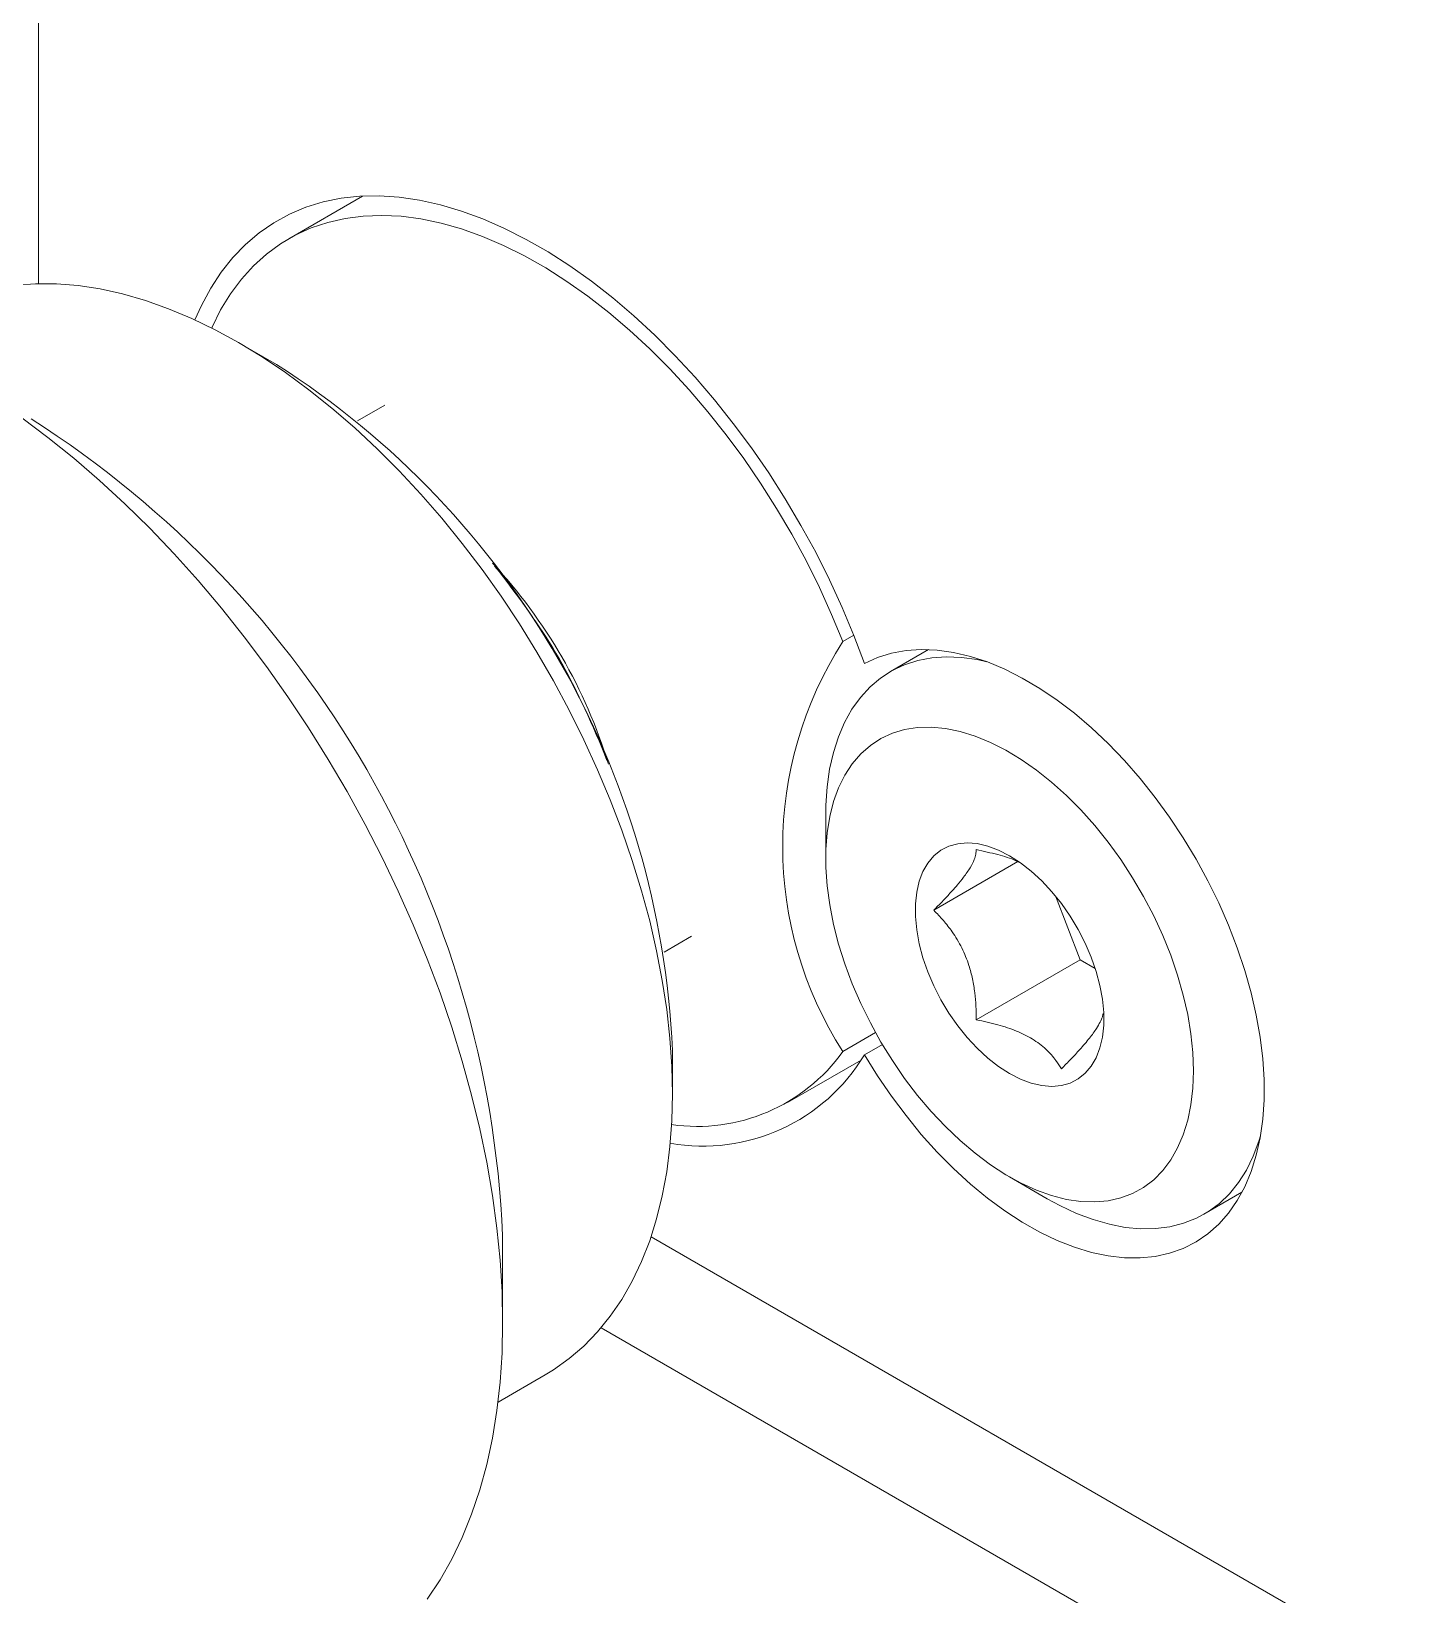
# Model space of a CAD drawing. Header units: inches. Extents: x 0.1 to 10.9, y 0.1 to 8.4.
# Drawn here: x 8.9288 to 9.1346, y 6.925 to 7.1595 of the extents above; entities that cross this region are included whole.
import ezdxf

# ---------------------------------------------------------------- set-up
doc = ezdxf.new("R2010")
doc.units = ezdxf.units.IN
doc.header["$MEASUREMENT"] = 0

msp = doc.modelspace()

# ---------------------------------------------------------------- linework, layer by layer
at = {"color": 7, "linetype": 'Continuous', "lineweight": 18}
for p, q in [((8.9298179964, 7.3518061177), (8.9298179964, 7.1216209244)), ((8.978431473, 7.1347378377), (8.9673743546, 7.1283546991)), ((8.9655244104, 7.1094957698), (8.9598684756, 7.112761933)), ((8.9817731843, 7.1034124919), (8.9776620484, 7.1010391836)), ((9.0521281391, 7.0688837092), (9.0504756317, 7.0679297369)), ((9.0633423843, 7.0667496144), (9.0576407573, 7.0634581351)), ((9.0630272895, 7.0667592907), (9.06296218, 7.066530127)), ((9.0479048288, 7.0419394292), (9.0479048288, 7.0354081643)), ((9.0767130995, 7.0349287037), (9.0641086107, 7.0276522873)), ((9.0823554374, 7.0297924769), (9.0860736765, 7.0202091021)), ((9.0236583101, 7.0213626883), (9.027769446, 7.0237359965)), ((9.0860736765, 7.0202091021), (9.0704874903, 7.0112113883)), ((9.0860736765, 7.0202091021), (9.0883257601, 7.0189090019)), ((9.0553847706, 7.0092836563), (9.0504756317, 7.0064496708)), ((9.0249117264, 7.0000915098), (9.0249117264, 7.0066227747)), ((9.0537248615, 7.0059741102), (9.0563978443, 7.0075171903)), ((9.0421682758, 6.9987937893), (9.0532253942, 7.0051769279)), ((9.0754775112, 6.9876457023), (9.0811334461, 6.9843795391)), ((9.1046369377, 6.9820495421), (9.1103385648, 6.9853410213)), ((8.9994558823, 6.9658023691), (8.9994558823, 6.9788648989)), ((9.6369247775, 6.6235180635), (9.0217131349, 6.9786721852)), ((9.6369247775, 6.6055541657), (9.0142382311, 6.9650234574)), ((8.9987576715, 6.9538730696), (9.0058541642, 6.9579697876))]:
    msp.add_line(p, q, dxfattribs=at)
at = {"color": 7, "linetype": 'Continuous', "lineweight": 18, "flags": 128}
for points in [[(9.0537248615, 7.0646538166), (9.0521365713, 7.0688625258), (9.0503824749, 7.073052723), (9.0484687125, 7.0772097399), (9.0464019836, 7.0813190246), (9.0441895228, 7.085366192), (9.0418390751, 7.0893370749), (9.0393588684, 7.0932177727), (9.036757585, 7.0969947007), (9.0340443308, 7.1006546374), (9.0312286038, 7.104184771), (9.0283202608, 7.1075727438), (9.0253294826, 7.110806696), (9.0222667387, 7.1138753068), (9.0191427505, 7.1167678343), (9.0159684539, 7.119474153), (9.0127549607, 7.1219847891), (9.00951352, 7.1242909539), (9.0062554788, 7.1263845746), (9.0029922422, 7.1282583221), (8.9997352334, 7.1299056373), (8.9964958538, 7.1313207536), (8.9932854432, 7.1324987173), (8.99011524, 7.1334354048), (8.9869963416, 7.1341275371), (8.983939666, 7.1345726914), (8.9809559135, 7.1347693093), (8.9780555289, 7.1347167027), (8.9752486653, 7.1344150556), (8.9725451483, 7.133865424), (8.9699544419, 7.1330697319), (8.967485615, 7.1320307647), (8.96514731, 7.1307521595), (8.9629477123, 7.129238392), (8.9608945218, 7.1274947614), (8.9589949259, 7.1255273713), (8.9572555743, 7.1233431089), (8.9556825557, 7.1209496203), (8.9542813767, 7.1183552841), (8.9532998279, 7.1161712406)], [(8.9558158357, 7.1149563232), (8.9558639823, 7.1150640065), (8.9571618391, 7.1176647569), (8.9586315879, 7.1200702158), (8.9602679223, 7.1222716982), (8.9620649344, 7.1242612559), (8.9640161362, 7.1260317056), (8.9661144828, 7.1275766553), (8.9683523983, 7.1288905269), (8.9707218029, 7.1299685767), (8.9732141418, 7.1308069125), (8.9758204165, 7.1314025075), (8.9785312173, 7.1317532114), (8.9813367569, 7.1318577579), (8.9842269061, 7.1317157696), (8.9871912299, 7.1313277591), (8.9902190259, 7.1306951273), (8.9932993624, 7.1298201584), (8.9964211179, 7.1287060113), (8.9995730214, 7.1273567086), (9.0027436932, 7.1257771219), (9.0059216856, 7.1239729544), (9.0090955246, 7.1219507197), (9.0122537513, 7.1197177192), (9.0153849629, 7.117282015), (9.0184778544, 7.1146524011), (9.021521259, 7.1118383716), (9.0245041886, 7.1088500865), (9.0274158735, 7.1056983348), (9.0302458011, 7.1023944958), (9.0329837541, 7.0989504979), (9.0356198473, 7.0953787754), (9.0381445632, 7.0916922241), (9.0405487863, 7.0879041539), (9.0428238363, 7.0840282415), (9.0449614992, 7.0800784809), (9.0469540572, 7.0760691324), (9.0487943161, 7.0720146716), (9.0504756317, 7.0679297369)], [(8.9263191527, 7.1213764057), (8.9293861423, 7.1216082308), (8.9325425109, 7.121593781), (8.9357790002, 7.1213330987), (8.939086117, 7.1208269486), (8.9424541611, 7.1200768152), (8.9458732534, 7.1190848989), (8.949333365, 7.1178541091), (8.9528243469, 7.1163880559), (8.9563359595, 7.1146910396), (8.9598579025, 7.1127680377), (8.9633798455, 7.1106246907), (8.9668914581, 7.1082672855), (8.97038244, 7.1057027367), (8.9738425517, 7.1029385667), (8.9772616439, 7.0999828831), (8.980629688, 7.0968443555), (8.9839368049, 7.0935321898), (8.9871732942, 7.0900561011), (8.9903296627, 7.0864262853), (8.9933966523, 7.0826533894), (8.996365267, 7.0787484799), (8.9992267993, 7.0747230106), (9.0019728559, 7.0705887888), (9.004595382, 7.0663579411), (9.0070866854, 7.062042877), (9.0094394586, 7.0576562536), (9.0116468006, 7.0532109374), (9.0137022368, 7.0487199675), (9.0155997383, 7.0441965165), (9.0173337394, 7.0396538525), (9.018899154, 7.0351053001), (9.0202913904, 7.0305642007), (9.021506365, 7.0260438743), (9.022540514, 7.0215575798), (9.0233908041, 7.0171184762), (9.0240547413, 7.0127395842), (9.0245303781, 7.0084337479), (9.0248163194, 7.0042135969), (9.0249117264, 7.0000915098), (9.0248163194, 6.9960795773), (9.0245303781, 6.9921895671), (9.0240547413, 6.9884328893), (9.0233908041, 6.9848205629), (9.022540514, 6.9813631834), (9.021506365, 6.9780708919), (9.0202913904, 6.9749533453), (9.018899154, 6.9720196879), (9.0173337394, 6.9692785246), (9.0155997383, 6.9667378957), (9.0137022368, 6.9644052533), (9.0116468006, 6.9622874395), (9.0094394586, 6.9603906662), (9.0070866854, 6.9587204969), (9.0058541642, 6.9579697876)], [(8.9273184429, 7.1014745544), (8.9312408787, 7.0985487791), (8.935131062, 7.0954235604), (8.9389799072, 7.0921061975), (8.9427784251, 7.0886044381), (8.946517744, 7.0849264608), (8.9501891307, 7.0810808557), (8.9537840103, 7.0770766044), (8.957293987, 7.0729230589), (8.960710863, 7.0686299202), (8.9640266581, 7.0642072149), (8.9672336279, 7.0596652726), (8.9703242826, 7.0550147012), (8.9732914037, 7.0502663622), (8.9761280615, 7.0454313457), (8.9788276306, 7.0405209441), (8.9813838063, 7.0355466258), (8.9837906184, 7.0305200085), (8.9860424456, 7.0254528323), (8.9881340289, 7.0203569316), (8.990060483, 7.0152442083), (8.9918173088, 7.0101266032), (8.9934004031, 7.0050160689), (8.9948060685, 6.9999245412), (8.996031022, 6.9948639116), (8.9970724027, 6.9898459994), (8.9979277783, 6.9848825242), (8.9985951511, 6.9799850785), (8.9990729625, 6.9751651004), (8.9993600964, 6.9704338473), (8.9994558823, 6.9658023691), (8.9993600964, 6.961281483), (8.9990729625, 6.9568817476), (8.9985951511, 6.9526134388), (8.9979277783, 6.9484865253), (8.9970724027, 6.9445106458), (8.996031022, 6.9406950862), (8.9948060685, 6.9370487578), (8.9934004031, 6.9335801768), (8.9918173088, 6.9302974442), (8.990060483, 6.9272082271), (8.9881340289, 6.9243197403)], [(9.0720655964, 7.0649112105), (9.070629996, 7.0652287422), (9.0682756107, 7.0655658557), (9.0659949049, 7.0656577459), (9.0638009421, 7.0655038864), (9.0617062894, 7.0651051585), (9.0597229446, 7.0644638461), (9.0578622681, 7.0635836225), (9.0561349177, 7.0624695296), (9.0545507877, 7.0611279488), (9.0531189516, 7.0595665646), (9.0518476109, 7.0577943205), (9.0507440478, 7.0558213676), (9.0498145833, 7.0536590069), (9.0490645414, 7.0513196242), (9.0484982182, 7.0488166193), (9.0481188576, 7.0461643291), (9.0479286325, 7.0433779458), (9.0479048288, 7.0419394292)], [(9.0537248615, 7.0059741102), (9.0556781443, 7.0028205581), (9.0577562364, 6.9997679269), (9.0599476777, 6.9968330507), (9.0622403833, 6.9940321143), (9.0646217096, 6.991380564), (9.0670785246, 6.9888930221), (9.0695972795, 6.9865832067), (9.0721640845, 6.9844638555), (9.0747647844, 6.9825466561), (9.0773850373, 6.9808421811), (9.0800103934, 6.9793598301), (9.0826263747, 6.9781077779), (9.0852185549, 6.977092929), (9.0877726392, 6.97632088), (9.0902745426, 6.9757958884), (9.0927104679, 6.9755208495), (9.0950669819, 6.9754972799), (9.0973310892, 6.9757253097), (9.099490304, 6.9762036813), (9.1015327189, 6.9769297567), (9.1034470709, 6.9778995319), (9.1052228028, 6.9791076588), (9.1068501221, 6.980547475), (9.1083200547, 6.9822110404), (9.1096244944, 6.9840891812), (9.1107562477, 6.9861715398), (9.1117090734, 6.9884466329), (9.1124777169, 6.9909019141), (9.1130579395, 6.9935238434), (9.1134465413, 6.9962979617), (9.1136413795, 6.9992089706), (9.1136413795, 7.0022408171), (9.1134465413, 7.0053767814), (9.1130579395, 7.0085995698), (9.1124777169, 7.0118914098), (9.1117090734, 7.0152341479), (9.1107562477, 7.0186093501), (9.1096244944, 7.0219984033), (9.1083200547, 7.0253826181), (9.1068501221, 7.0287433316), (9.1052228028, 7.0320620107), (9.1034470709, 7.035320354), (9.1015327189, 7.0385003928), (9.099490304, 7.0415845904), (9.0973310892, 7.0445559383), (9.0950669819, 7.0473980507), (9.0927104679, 7.0500952543), (9.0902745426, 7.0526326749), (9.0877726392, 7.0549963195), (9.0852185549, 7.0571731534), (9.0826263747, 7.0591511721), (9.0800103934, 7.0609194676), (9.0773850373, 7.0624682882), (9.0747647844, 7.0637890928), (9.0721640845, 7.0648745976), (9.0695972795, 7.0657188163), (9.0670785246, 7.0663170935), (9.0646217096, 7.0666661298), (9.0622403833, 7.0667640004), (9.0599476777, 7.0666101655), (9.0577562364, 7.0662054736), (9.0556781443, 7.0655521564), (9.0537248615, 7.0646538166)], [(9.1030591577, 7.003568248), (9.1029624407, 7.0062888101), (9.1026729682, 7.0091019565), (9.1021927704, 7.011987955), (9.1015252158, 7.0149265623), (9.1006749866, 7.0178971664), (9.0996480467, 7.0208789304), (9.0984515993, 7.0238509394), (9.0970940366, 7.0267923471), (9.095584881, 7.0296825214), (9.0939347181, 7.03250119), (9.0921551225, 7.0352285818), (9.0902585769, 7.0378455662), (9.0882583842, 7.0403337869), (9.0861685743, 7.0426757908), (9.0840038058, 7.0448551505), (9.0817792628, 7.0468565793), (9.079510549, 7.0486660386), (9.0772135778, 7.0502708364), (9.0749044607, 7.0516597161), (9.0725993947, 7.0528229358), (9.0703145479, 7.0537523364), (9.0680659472, 7.0544413987), (9.0658693646, 7.0548852894), (9.0637402077, 7.0550808951), (9.061693411, 7.0550268436), (9.0597433314, 7.0547235141), (9.0579036471, 7.0541730343), (9.0561872623, 7.0533792652), (9.0546062161, 7.0523477748), (9.0531715986, 7.0510857981), (9.0518934724, 7.049602187), (9.0507808028, 7.047907348), (9.0498413942, 7.046013169), (9.049081836, 7.0439329366), (9.048507456, 7.0416812419), (9.048122283, 7.039273879), (9.0479290187, 7.0367277339), (9.0479290187, 7.0340606658), (9.048122283, 7.0312913824), (9.048507456, 7.0284393082), (9.049081836, 7.0255244485), (9.0498413942, 7.0225672488), (9.0507808028, 7.0195884519), (9.0518934724, 7.0166089518), (9.0531715986, 7.0136496476), (9.0546062161, 7.0107312968), (9.0561872623, 7.0078743693), (9.0579036471, 7.0050989046), (9.0597433314, 7.0024243704), (9.061693411, 6.9998695269), (9.0637402077, 6.9974522942), (9.0658693646, 6.9951896277), (9.0680659472, 6.9930973982), (9.0703145479, 6.9911902813), (9.0725993947, 6.989481654), (9.0749044607, 6.9879835011), (9.0772135778, 6.9867063311), (9.079510549, 6.9856591023), (9.0817792628, 6.9848491604), (9.0840038058, 6.9842821866), (9.0861685743, 6.9839621577), (9.0882583842, 6.9838913184), (9.0902585769, 6.9840701658), (9.0921551225, 6.9844974453), (9.0939347181, 6.9851701598), (9.095584881, 6.9860835908), (9.0970940366, 6.9872313311), (9.0984515993, 6.9886053302), (9.0996480467, 6.9901959505), (9.1006749866, 6.991992035), (9.1015252158, 6.9939809853), (9.1021927704, 6.9961488505), (9.1026729682, 6.9984804244), (9.1029624407, 7.0009593529), (9.1030591577, 7.003568248)], [(9.0754819933, 7.0358190224), (9.0738401915, 7.0366563912), (9.0722205924, 7.0372615898), (9.070645098, 7.0376264339), (9.0691350144, 7.0377459895), (9.0677107628, 7.0376186399), (9.0663916037, 7.0372461074), (9.0651953766, 7.0366334296), (9.0641382583, 7.0357888922), (9.0632345446, 7.0347239159), (9.0624964566, 7.0334529028), (9.0619339757, 7.0319930411), (9.0615547085, 7.030364073), (9.0613637839, 7.0285880275), (9.0613637839, 7.0266889224), (9.0615547085, 7.0246924401), (9.0619339757, 7.0226255794), (9.0624964566, 7.0205162911), (9.0632345446, 7.0183930997), (9.0641382583, 7.0162847177), (9.0651953766, 7.0142196575), (9.0663916037, 7.0122258453), (9.0677107628, 7.0103302441), (9.0691350144, 7.0085584886), (9.070645098, 7.0069345388), (9.0722205924, 7.0054803559), (9.0738401915, 7.004215605), (9.0754819933, 7.0031573899), (9.077123795, 7.0023200211), (9.0787433942, 7.0017148225), (9.0803188885, 7.0013499784), (9.0818289722, 7.0012304228), (9.0832532238, 7.0013577724), (9.0845723828, 7.0017303049), (9.08576861, 7.0023429827), (9.0868257283, 7.0031875201), (9.087729442, 7.0042524964), (9.08846753, 7.0055235095), (9.0890300109, 7.0069833712), (9.0894092781, 7.0086123393), (9.0896002026, 7.0103883849), (9.0896002026, 7.0122874899), (9.0894092781, 7.0142839722), (9.0890300109, 7.016350833), (9.08846753, 7.0184601212), (9.087729442, 7.0205833126), (9.0868257283, 7.0226916946), (9.08576861, 7.0247567548), (9.0845723828, 7.026750567), (9.0832532238, 7.0286461682), (9.0818289722, 7.0304179237), (9.0803188885, 7.0320418735), (9.0787433942, 7.0334960564), (9.077123795, 7.0347608073), (9.0754819933, 7.0358190224)], [(9.0811334461, 6.9843795391), (9.083024721, 6.9833495668), (9.0855287172, 6.9821784742), (9.0880075685, 6.9812397936), (9.0904470765, 6.9805389017), (9.0928332678, 6.9800798132), (9.0951524745, 6.9798651576), (9.0973914124, 6.9798961644), (9.0995372571, 6.9801726562), (9.1015777173, 6.9806930491), (9.1035011056, 6.9814543624), (9.1052964049, 6.9824522353), (9.1069533319, 6.9836809522), (9.1084623958, 6.9851334751), (9.1098149529, 6.986801484), (9.111003256, 6.9886754247), (9.1120204983, 6.9907445635), (9.1128608534, 6.9929970485), (9.1131088616, 6.9938144867)]]:
    msp.add_lwpolyline(points, dxfattribs=at)
at = {"color": 7, "linetype": 'Continuous', "lineweight": 18}
for centre, radius, start, end in [((8.8963088679, 7.0009602062), 0.1287274635921766, 2.5211869567, 57.4734365106), ((8.8462534741, 6.9720638424), 0.1533532922537931, 2.5418409936, 57.4527824737), ((8.9414325267, 7.0270095399), 0.0772398602101236, 16.9829900227, 43.0116334453), ((8.9164054703, 7.0125617278), 0.1055722146954689, 20.8180058166, 39.1766176513), ((8.9406088976, 7.0265340689), 0.0777179273532664, 24.4930034561, 35.5016200152), ((9.0983637466, 7.0371897039), 0.0569053704369645, 147.3030419912, 212.6969580088), ((9.0285910479, 7.022145924), 0.0269315312275292, 261.8763826385, 324.350820449), ((9.0295078511, 7.0205089601), 0.0282440339565321, 259.9504141004, 329.0281658989)]:
    msp.add_arc(centre, radius, start, end, dxfattribs=at)
for points, knots in [([(9.064108610747942, 7.027652287270137), (9.064531201583641, 7.028078831637115), (9.065378720688273, 7.028934279672066), (9.066565566516893, 7.030196753068785), (9.067659896948967, 7.031432117810157), (9.06872541679585, 7.032750507353203), (9.069636129843149, 7.03407857742793), (9.070189534796127, 7.035202155204725), (9.070450405257649, 7.036075140682397), (9.070475090909024, 7.036509908682474), (9.07048749028644, 7.036728288681402)], [0, 0, 0, 0, 0.1077815585761278, 0.2161592782043999, 0.3272981153918293, 0.4399365674268342, 0.5934692450393159, 0.7521333801241453, 0.8754988587626289, 1, 1, 1, 1]), ([(9.07048749028644, 7.036728288681402), (9.071571578415368, 7.036492050775569), (9.073629395684524, 7.036043623724959), (9.075797747600717, 7.035397907291084), (9.076729914381922, 7.034922387881949), (9.076879963976696, 7.034845844181736)], [0, 0, 0, 0, 0.4829701246536482, 0.9167744175757471, 0.9999999999999999, 0.9999999999999999, 0.9999999999999999, 0.9999999999999999]), ([(9.07048749028644, 7.011211388309973), (9.07047819286288, 7.011887256462014), (9.070459546589879, 7.013242731126106), (9.070280811325986, 7.015293537707391), (9.069947352924927, 7.017353147397584), (9.069349358525193, 7.019631863274081), (9.068362270540371, 7.022055510564634), (9.067013670546027, 7.024277092425844), (9.065565824174733, 7.026136499134536), (9.064595829980131, 7.027145483587153), (9.064108610747942, 7.027652287270137)], [0, 0, 0, 0, 0.1077815585761289, 0.2161592782043994, 0.3272981153918292, 0.4399365674268325, 0.593469245039312, 0.7521333801241477, 0.8754988587626279, 1, 1, 1, 1]), ([(9.083245249363436, 7.003846490761076), (9.08298824611081, 7.004263392035681), (9.082362724053075, 7.005278091034614), (9.081003507698934, 7.006828621382983), (9.079020743486097, 7.008348014684762), (9.07653757353608, 7.009577675680929), (9.0736852476592, 7.01053533754015), (9.071579311639695, 7.010980561958773), (9.07048749028644, 7.011211388309973)], [0, 0, 0, 0, 0.1220730091430514, 0.297114371482034, 0.4774302002823418, 0.6432161123802833, 0.8150255927088843, 1, 1, 1, 1]), ([(9.089516666759053, 7.01213154757361), (9.089481838671828, 7.011980450345288), (9.089395262796941, 7.011604851919495), (9.089080394384132, 7.010878385839887), (9.088487364051607, 7.009833446509614), (9.08749847779473, 7.008459998832683), (9.086150397209805, 7.006877736547934), (9.08470244290961, 7.005319447202334), (9.083732461948543, 7.004338973669321), (9.083245249363436, 7.003846490761076)], [0, 0, 0, 0, 0.0871148155426472, 0.2165505479116009, 0.3477327781833505, 0.5265416902814998, 0.7113268567013911, 0.8550021144305038, 1, 1, 1, 1])]:
    msp.add_open_spline(points, degree=3, knots=knots, dxfattribs=at)

doc.saveas('drawing.dxf')
